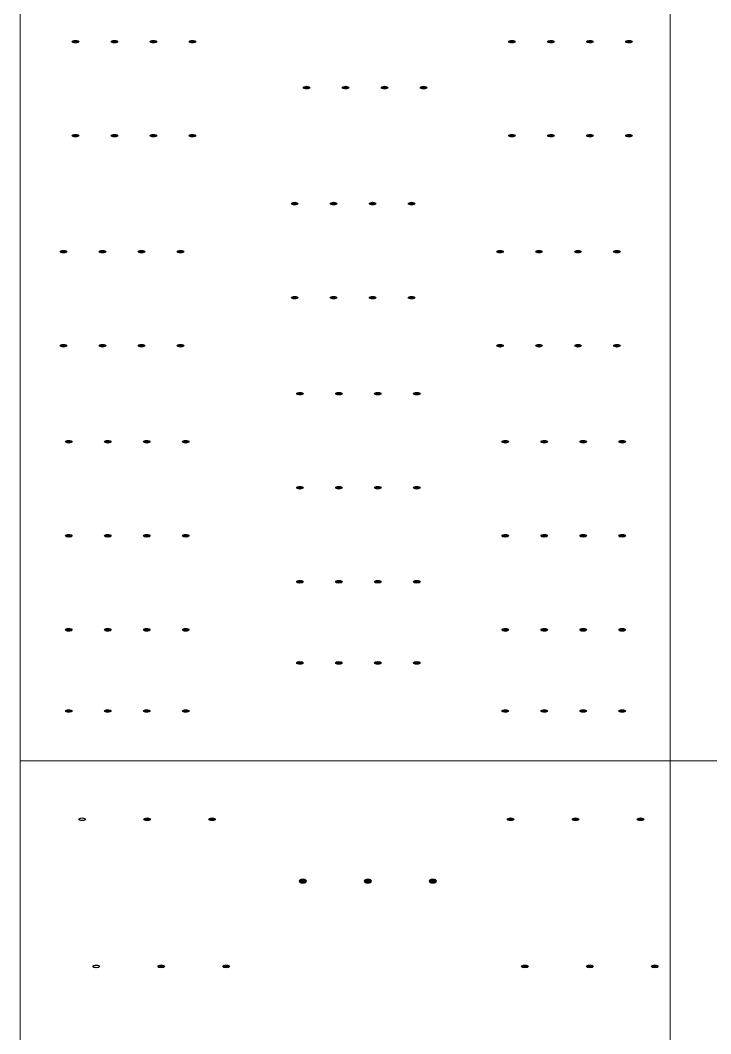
# Model space of a CAD drawing. Header units: millimetres. Extents: x -182 to 395, y -757 to 122.
# Drawn here: x -120.23 to -109.6, y -209.79 to -194.19 of the extents above; entities that cross this region are included whole.
import ezdxf

# ---------------------------------------------------------------- set-up
doc = ezdxf.new("R2010")
doc.units = ezdxf.units.MM
doc.layers.add('KY2WL', color=7, linetype='Continuous')
doc.layers.add('KY6WL', color=7, linetype='Continuous')

msp = doc.modelspace()

# ---------------------------------------------------------------- hatches: boundary and pattern name
at = {"layer": 'KY2WL'}
h = msp.add_hatch(color=256, dxfattribs=at)
edge = h.paths.add_edge_path()
edge.add_ellipse((-119.379, -194.517), major_axis=(0.05, 0), ratio=0.4, start_angle=0, end_angle=180)
edge.add_ellipse((-119.379, -194.517), major_axis=(0.05, 0), ratio=0.4, start_angle=180, end_angle=360)
h = msp.add_hatch(color=256, dxfattribs=at)
edge = h.paths.add_edge_path()
edge.add_ellipse((-118.779, -194.517), major_axis=(0.05, 0), ratio=0.4, start_angle=0, end_angle=180)
edge.add_ellipse((-118.779, -194.517), major_axis=(0.05, 0), ratio=0.4, start_angle=180, end_angle=360)
h = msp.add_hatch(color=256, dxfattribs=at)
edge = h.paths.add_edge_path()
edge.add_ellipse((-118.179, -194.517), major_axis=(0.05, 0), ratio=0.4, start_angle=0, end_angle=180)
edge.add_ellipse((-118.179, -194.517), major_axis=(0.05, 0), ratio=0.4, start_angle=180, end_angle=360)
h = msp.add_hatch(color=256, dxfattribs=at)
edge = h.paths.add_edge_path()
edge.add_ellipse((-117.579, -194.517), major_axis=(0.05, 0), ratio=0.4, start_angle=0, end_angle=180)
edge.add_ellipse((-117.579, -194.517), major_axis=(0.05, 0), ratio=0.4, start_angle=180, end_angle=360)
h = msp.add_hatch(color=256, dxfattribs=at)
edge = h.paths.add_edge_path()
edge.add_ellipse((-112.661, -194.517), major_axis=(0.05, 0), ratio=0.4, start_angle=0, end_angle=180)
edge.add_ellipse((-112.661, -194.517), major_axis=(0.05, 0), ratio=0.4, start_angle=180, end_angle=360)
h = msp.add_hatch(color=256, dxfattribs=at)
edge = h.paths.add_edge_path()
edge.add_ellipse((-112.061, -194.517), major_axis=(0.05, 0), ratio=0.4, start_angle=0, end_angle=180)
edge.add_ellipse((-112.061, -194.517), major_axis=(0.05, 0), ratio=0.4, start_angle=180, end_angle=360)
h = msp.add_hatch(color=256, dxfattribs=at)
edge = h.paths.add_edge_path()
edge.add_ellipse((-111.461, -194.517), major_axis=(0.05, 0), ratio=0.4, start_angle=0, end_angle=180)
edge.add_ellipse((-111.461, -194.517), major_axis=(0.05, 0), ratio=0.4, start_angle=180, end_angle=360)
h = msp.add_hatch(color=256, dxfattribs=at)
edge = h.paths.add_edge_path()
edge.add_ellipse((-110.861, -194.517), major_axis=(0.05, 0), ratio=0.4, start_angle=0, end_angle=180)
edge.add_ellipse((-110.861, -194.517), major_axis=(0.05, 0), ratio=0.4, start_angle=180, end_angle=360)
h = msp.add_hatch(color=256, dxfattribs=at)
edge = h.paths.add_edge_path()
edge.add_ellipse((-115.821, -195.225), major_axis=(0.05, 0), ratio=0.4, start_angle=0, end_angle=180)
edge.add_ellipse((-115.821, -195.225), major_axis=(0.05, 0), ratio=0.4, start_angle=180, end_angle=360)
h = msp.add_hatch(color=256, dxfattribs=at)
edge = h.paths.add_edge_path()
edge.add_ellipse((-115.821, -195.225), major_axis=(0.05, 0), ratio=0.4, start_angle=0, end_angle=180)
edge.add_ellipse((-115.821, -195.225), major_axis=(0.05, 0), ratio=0.4, start_angle=180, end_angle=360)
h = msp.add_hatch(color=256, dxfattribs=at)
edge = h.paths.add_edge_path()
edge.add_ellipse((-115.221, -195.225), major_axis=(0.05, 0), ratio=0.4, start_angle=0, end_angle=180)
edge.add_ellipse((-115.221, -195.225), major_axis=(0.05, 0), ratio=0.4, start_angle=180, end_angle=360)
h = msp.add_hatch(color=256, dxfattribs=at)
edge = h.paths.add_edge_path()
edge.add_ellipse((-115.221, -195.225), major_axis=(0.05, 0), ratio=0.4, start_angle=0, end_angle=180)
edge.add_ellipse((-115.221, -195.225), major_axis=(0.05, 0), ratio=0.4, start_angle=180, end_angle=360)
h = msp.add_hatch(color=256, dxfattribs=at)
edge = h.paths.add_edge_path()
edge.add_ellipse((-114.621, -195.225), major_axis=(0.05, 0), ratio=0.4, start_angle=0, end_angle=180)
edge.add_ellipse((-114.621, -195.225), major_axis=(0.05, 0), ratio=0.4, start_angle=180, end_angle=360)
h = msp.add_hatch(color=256, dxfattribs=at)
edge = h.paths.add_edge_path()
edge.add_ellipse((-114.621, -195.225), major_axis=(0.05, 0), ratio=0.4, start_angle=0, end_angle=180)
edge.add_ellipse((-114.621, -195.225), major_axis=(0.05, 0), ratio=0.4, start_angle=180, end_angle=360)
h = msp.add_hatch(color=256, dxfattribs=at)
edge = h.paths.add_edge_path()
edge.add_ellipse((-114.021, -195.225), major_axis=(0.05, 0), ratio=0.4, start_angle=0, end_angle=180)
edge.add_ellipse((-114.021, -195.225), major_axis=(0.05, 0), ratio=0.4, start_angle=180, end_angle=360)
h = msp.add_hatch(color=256, dxfattribs=at)
edge = h.paths.add_edge_path()
edge.add_ellipse((-114.021, -195.225), major_axis=(0.05, 0), ratio=0.4, start_angle=0, end_angle=180)
edge.add_ellipse((-114.021, -195.225), major_axis=(0.05, 0), ratio=0.4, start_angle=180, end_angle=360)
h = msp.add_hatch(color=256, dxfattribs=at)
edge = h.paths.add_edge_path()
edge.add_ellipse((-119.379, -195.965), major_axis=(0.05, 0), ratio=0.4, start_angle=0, end_angle=180)
edge.add_ellipse((-119.379, -195.965), major_axis=(0.05, 0), ratio=0.4, start_angle=180, end_angle=360)
h = msp.add_hatch(color=256, dxfattribs=at)
edge = h.paths.add_edge_path()
edge.add_ellipse((-118.779, -195.965), major_axis=(0.05, 0), ratio=0.4, start_angle=0, end_angle=180)
edge.add_ellipse((-118.779, -195.965), major_axis=(0.05, 0), ratio=0.4, start_angle=180, end_angle=360)
h = msp.add_hatch(color=256, dxfattribs=at)
edge = h.paths.add_edge_path()
edge.add_ellipse((-118.179, -195.965), major_axis=(0.05, 0), ratio=0.4, start_angle=0, end_angle=180)
edge.add_ellipse((-118.179, -195.965), major_axis=(0.05, 0), ratio=0.4, start_angle=180, end_angle=360)
h = msp.add_hatch(color=256, dxfattribs=at)
edge = h.paths.add_edge_path()
edge.add_ellipse((-117.579, -195.965), major_axis=(0.05, 0), ratio=0.4, start_angle=0, end_angle=180)
edge.add_ellipse((-117.579, -195.965), major_axis=(0.05, 0), ratio=0.4, start_angle=180, end_angle=360)
h = msp.add_hatch(color=256, dxfattribs=at)
edge = h.paths.add_edge_path()
edge.add_ellipse((-112.661, -195.965), major_axis=(0.05, 0), ratio=0.4, start_angle=0, end_angle=180)
edge.add_ellipse((-112.661, -195.965), major_axis=(0.05, 0), ratio=0.4, start_angle=180, end_angle=360)
h = msp.add_hatch(color=256, dxfattribs=at)
edge = h.paths.add_edge_path()
edge.add_ellipse((-112.061, -195.965), major_axis=(0.05, 0), ratio=0.4, start_angle=0, end_angle=180)
edge.add_ellipse((-112.061, -195.965), major_axis=(0.05, 0), ratio=0.4, start_angle=180, end_angle=360)
h = msp.add_hatch(color=256, dxfattribs=at)
edge = h.paths.add_edge_path()
edge.add_ellipse((-111.461, -195.965), major_axis=(0.05, 0), ratio=0.4, start_angle=0, end_angle=180)
edge.add_ellipse((-111.461, -195.965), major_axis=(0.05, 0), ratio=0.4, start_angle=180, end_angle=360)
h = msp.add_hatch(color=256, dxfattribs=at)
edge = h.paths.add_edge_path()
edge.add_ellipse((-110.861, -195.965), major_axis=(0.05, 0), ratio=0.4, start_angle=0, end_angle=180)
edge.add_ellipse((-110.861, -195.965), major_axis=(0.05, 0), ratio=0.4, start_angle=180, end_angle=360)
h = msp.add_hatch(color=256, dxfattribs=at)
edge = h.paths.add_edge_path()
edge.add_ellipse((-116.005, -197.011), major_axis=(0.05, 0), ratio=0.4, start_angle=0, end_angle=180)
edge.add_ellipse((-116.005, -197.011), major_axis=(-0.05, 0), ratio=0.4, start_angle=0, end_angle=180)
h = msp.add_hatch(color=256, dxfattribs=at)
edge = h.paths.add_edge_path()
edge.add_ellipse((-115.405, -197.011), major_axis=(0.05, 0), ratio=0.4, start_angle=0, end_angle=180)
edge.add_ellipse((-115.405, -197.011), major_axis=(-0.05, 0), ratio=0.4, start_angle=0, end_angle=180)
h = msp.add_hatch(color=256, dxfattribs=at)
edge = h.paths.add_edge_path()
edge.add_ellipse((-114.805, -197.011), major_axis=(0.05, 0), ratio=0.4, start_angle=0, end_angle=180)
edge.add_ellipse((-114.805, -197.011), major_axis=(-0.05, 0), ratio=0.4, start_angle=0, end_angle=180)
h = msp.add_hatch(color=256, dxfattribs=at)
edge = h.paths.add_edge_path()
edge.add_ellipse((-114.205, -197.011), major_axis=(0.05, 0), ratio=0.4, start_angle=0, end_angle=180)
edge.add_ellipse((-114.205, -197.011), major_axis=(-0.05, 0), ratio=0.4, start_angle=0, end_angle=180)
h = msp.add_hatch(color=256, dxfattribs=at)
edge = h.paths.add_edge_path()
edge.add_ellipse((-119.563, -197.751), major_axis=(0.05, 0), ratio=0.4, start_angle=0, end_angle=180)
edge.add_ellipse((-119.563, -197.751), major_axis=(0.05, 0), ratio=0.4, start_angle=180, end_angle=360)
h = msp.add_hatch(color=256, dxfattribs=at)
edge = h.paths.add_edge_path()
edge.add_ellipse((-118.963, -197.751), major_axis=(0.05, 0), ratio=0.4, start_angle=0, end_angle=180)
edge.add_ellipse((-118.963, -197.751), major_axis=(0.05, 0), ratio=0.4, start_angle=180, end_angle=360)
h = msp.add_hatch(color=256, dxfattribs=at)
edge = h.paths.add_edge_path()
edge.add_ellipse((-118.363, -197.751), major_axis=(0.05, 0), ratio=0.4, start_angle=0, end_angle=180)
edge.add_ellipse((-118.363, -197.751), major_axis=(0.05, 0), ratio=0.4, start_angle=180, end_angle=360)
h = msp.add_hatch(color=256, dxfattribs=at)
edge = h.paths.add_edge_path()
edge.add_ellipse((-117.763, -197.751), major_axis=(0.05, 0), ratio=0.4, start_angle=0, end_angle=180)
edge.add_ellipse((-117.763, -197.751), major_axis=(0.05, 0), ratio=0.4, start_angle=180, end_angle=360)
h = msp.add_hatch(color=256, dxfattribs=at)
edge = h.paths.add_edge_path()
edge.add_ellipse((-112.845, -197.751), major_axis=(0.05, 0), ratio=0.4, start_angle=0, end_angle=180)
edge.add_ellipse((-112.845, -197.751), major_axis=(0.05, 0), ratio=0.4, start_angle=180, end_angle=360)
h = msp.add_hatch(color=256, dxfattribs=at)
edge = h.paths.add_edge_path()
edge.add_ellipse((-112.245, -197.751), major_axis=(0.05, 0), ratio=0.4, start_angle=0, end_angle=180)
edge.add_ellipse((-112.245, -197.751), major_axis=(0.05, 0), ratio=0.4, start_angle=180, end_angle=360)
h = msp.add_hatch(color=256, dxfattribs=at)
edge = h.paths.add_edge_path()
edge.add_ellipse((-111.645, -197.751), major_axis=(0.05, 0), ratio=0.4, start_angle=0, end_angle=180)
edge.add_ellipse((-111.645, -197.751), major_axis=(0.05, 0), ratio=0.4, start_angle=180, end_angle=360)
h = msp.add_hatch(color=256, dxfattribs=at)
edge = h.paths.add_edge_path()
edge.add_ellipse((-111.045, -197.751), major_axis=(0.05, 0), ratio=0.4, start_angle=0, end_angle=180)
edge.add_ellipse((-111.045, -197.751), major_axis=(0.05, 0), ratio=0.4, start_angle=180, end_angle=360)
h = msp.add_hatch(color=256, dxfattribs=at)
edge = h.paths.add_edge_path()
edge.add_ellipse((-116.005, -198.459), major_axis=(0.05, 0), ratio=0.4, start_angle=0, end_angle=180)
edge.add_ellipse((-116.005, -198.459), major_axis=(0.05, 0), ratio=0.4, start_angle=180, end_angle=360)
h = msp.add_hatch(color=256, dxfattribs=at)
edge = h.paths.add_edge_path()
edge.add_ellipse((-116.005, -198.459), major_axis=(0.05, 0), ratio=0.4, start_angle=0, end_angle=180)
edge.add_ellipse((-116.005, -198.459), major_axis=(0.05, 0), ratio=0.4, start_angle=180, end_angle=360)
h = msp.add_hatch(color=256, dxfattribs=at)
edge = h.paths.add_edge_path()
edge.add_ellipse((-115.405, -198.459), major_axis=(0.05, 0), ratio=0.4, start_angle=0, end_angle=180)
edge.add_ellipse((-115.405, -198.459), major_axis=(0.05, 0), ratio=0.4, start_angle=180, end_angle=360)
h = msp.add_hatch(color=256, dxfattribs=at)
edge = h.paths.add_edge_path()
edge.add_ellipse((-115.405, -198.459), major_axis=(0.05, 0), ratio=0.4, start_angle=0, end_angle=180)
edge.add_ellipse((-115.405, -198.459), major_axis=(0.05, 0), ratio=0.4, start_angle=180, end_angle=360)
h = msp.add_hatch(color=256, dxfattribs=at)
edge = h.paths.add_edge_path()
edge.add_ellipse((-114.805, -198.459), major_axis=(0.05, 0), ratio=0.4, start_angle=0, end_angle=180)
edge.add_ellipse((-114.805, -198.459), major_axis=(0.05, 0), ratio=0.4, start_angle=180, end_angle=360)
h = msp.add_hatch(color=256, dxfattribs=at)
edge = h.paths.add_edge_path()
edge.add_ellipse((-114.805, -198.459), major_axis=(0.05, 0), ratio=0.4, start_angle=0, end_angle=180)
edge.add_ellipse((-114.805, -198.459), major_axis=(0.05, 0), ratio=0.4, start_angle=180, end_angle=360)
h = msp.add_hatch(color=256, dxfattribs=at)
edge = h.paths.add_edge_path()
edge.add_ellipse((-114.205, -198.459), major_axis=(0.05, 0), ratio=0.4, start_angle=0, end_angle=180)
edge.add_ellipse((-114.205, -198.459), major_axis=(0.05, 0), ratio=0.4, start_angle=180, end_angle=360)
h = msp.add_hatch(color=256, dxfattribs=at)
edge = h.paths.add_edge_path()
edge.add_ellipse((-114.205, -198.459), major_axis=(0.05, 0), ratio=0.4, start_angle=0, end_angle=180)
edge.add_ellipse((-114.205, -198.459), major_axis=(0.05, 0), ratio=0.4, start_angle=180, end_angle=360)
h = msp.add_hatch(color=256, dxfattribs=at)
edge = h.paths.add_edge_path()
edge.add_ellipse((-119.563, -199.199), major_axis=(0.05, 0), ratio=0.4, start_angle=0, end_angle=180)
edge.add_ellipse((-119.563, -199.199), major_axis=(0.05, 0), ratio=0.4, start_angle=180, end_angle=360)
h = msp.add_hatch(color=256, dxfattribs=at)
edge = h.paths.add_edge_path()
edge.add_ellipse((-118.963, -199.199), major_axis=(0.05, 0), ratio=0.4, start_angle=0, end_angle=180)
edge.add_ellipse((-118.963, -199.199), major_axis=(0.05, 0), ratio=0.4, start_angle=180, end_angle=360)
h = msp.add_hatch(color=256, dxfattribs=at)
edge = h.paths.add_edge_path()
edge.add_ellipse((-118.363, -199.199), major_axis=(0.05, 0), ratio=0.4, start_angle=0, end_angle=180)
edge.add_ellipse((-118.363, -199.199), major_axis=(0.05, 0), ratio=0.4, start_angle=180, end_angle=360)
h = msp.add_hatch(color=256, dxfattribs=at)
edge = h.paths.add_edge_path()
edge.add_ellipse((-117.763, -199.199), major_axis=(0.05, 0), ratio=0.4, start_angle=0, end_angle=180)
edge.add_ellipse((-117.763, -199.199), major_axis=(0.05, 0), ratio=0.4, start_angle=180, end_angle=360)
h = msp.add_hatch(color=256, dxfattribs=at)
edge = h.paths.add_edge_path()
edge.add_ellipse((-112.845, -199.199), major_axis=(0.05, 0), ratio=0.4, start_angle=0, end_angle=180)
edge.add_ellipse((-112.845, -199.199), major_axis=(0.05, 0), ratio=0.4, start_angle=180, end_angle=360)
h = msp.add_hatch(color=256, dxfattribs=at)
edge = h.paths.add_edge_path()
edge.add_ellipse((-112.245, -199.199), major_axis=(0.05, 0), ratio=0.4, start_angle=0, end_angle=180)
edge.add_ellipse((-112.245, -199.199), major_axis=(0.05, 0), ratio=0.4, start_angle=180, end_angle=360)
h = msp.add_hatch(color=256, dxfattribs=at)
edge = h.paths.add_edge_path()
edge.add_ellipse((-111.645, -199.199), major_axis=(0.05, 0), ratio=0.4, start_angle=0, end_angle=180)
edge.add_ellipse((-111.645, -199.199), major_axis=(0.05, 0), ratio=0.4, start_angle=180, end_angle=360)
h = msp.add_hatch(color=256, dxfattribs=at)
edge = h.paths.add_edge_path()
edge.add_ellipse((-111.045, -199.199), major_axis=(0.05, 0), ratio=0.4, start_angle=0, end_angle=180)
edge.add_ellipse((-111.045, -199.199), major_axis=(0.05, 0), ratio=0.4, start_angle=180, end_angle=360)
h = msp.add_hatch(color=256, dxfattribs=at)
edge = h.paths.add_edge_path()
edge.add_ellipse((-115.924, -199.937), major_axis=(0.05, 0), ratio=0.4, start_angle=0, end_angle=180)
edge.add_ellipse((-115.924, -199.937), major_axis=(0.05, 0), ratio=0.4, start_angle=180, end_angle=360)
h = msp.add_hatch(color=256, dxfattribs=at)
edge = h.paths.add_edge_path()
edge.add_ellipse((-115.324, -199.937), major_axis=(0.05, 0), ratio=0.4, start_angle=0, end_angle=180)
edge.add_ellipse((-115.324, -199.937), major_axis=(0.05, 0), ratio=0.4, start_angle=180, end_angle=360)
h = msp.add_hatch(color=256, dxfattribs=at)
edge = h.paths.add_edge_path()
edge.add_ellipse((-114.724, -199.937), major_axis=(0.05, 0), ratio=0.4, start_angle=0, end_angle=180)
edge.add_ellipse((-114.724, -199.937), major_axis=(0.05, 0), ratio=0.4, start_angle=180, end_angle=360)
h = msp.add_hatch(color=256, dxfattribs=at)
edge = h.paths.add_edge_path()
edge.add_ellipse((-114.124, -199.937), major_axis=(0.05, 0), ratio=0.4, start_angle=0, end_angle=180)
edge.add_ellipse((-114.124, -199.937), major_axis=(0.05, 0), ratio=0.4, start_angle=180, end_angle=360)
h = msp.add_hatch(color=256, dxfattribs=at)
edge = h.paths.add_edge_path()
edge.add_ellipse((-119.482, -200.677), major_axis=(0.05, 0), ratio=0.4, start_angle=0, end_angle=180)
edge.add_ellipse((-119.482, -200.677), major_axis=(-0.05, 0), ratio=0.4, start_angle=0, end_angle=180)
h = msp.add_hatch(color=256, dxfattribs=at)
edge = h.paths.add_edge_path()
edge.add_ellipse((-118.882, -200.677), major_axis=(0.05, 0), ratio=0.4, start_angle=0, end_angle=180)
edge.add_ellipse((-118.882, -200.677), major_axis=(-0.05, 0), ratio=0.4, start_angle=0, end_angle=180)
h = msp.add_hatch(color=256, dxfattribs=at)
edge = h.paths.add_edge_path()
edge.add_ellipse((-118.282, -200.677), major_axis=(0.05, 0), ratio=0.4, start_angle=0, end_angle=180)
edge.add_ellipse((-118.282, -200.677), major_axis=(-0.05, 0), ratio=0.4, start_angle=0, end_angle=180)
h = msp.add_hatch(color=256, dxfattribs=at)
edge = h.paths.add_edge_path()
edge.add_ellipse((-117.682, -200.677), major_axis=(0.05, 0), ratio=0.4, start_angle=0, end_angle=180)
edge.add_ellipse((-117.682, -200.677), major_axis=(-0.05, 0), ratio=0.4, start_angle=0, end_angle=180)
h = msp.add_hatch(color=256, dxfattribs=at)
edge = h.paths.add_edge_path()
edge.add_ellipse((-112.764, -200.677), major_axis=(0.05, 0), ratio=0.4, start_angle=0, end_angle=180)
edge.add_ellipse((-112.764, -200.677), major_axis=(-0.05, 0), ratio=0.4, start_angle=0, end_angle=180)
h = msp.add_hatch(color=256, dxfattribs=at)
edge = h.paths.add_edge_path()
edge.add_ellipse((-112.164, -200.677), major_axis=(0.05, 0), ratio=0.4, start_angle=0, end_angle=180)
edge.add_ellipse((-112.164, -200.677), major_axis=(-0.05, 0), ratio=0.4, start_angle=0, end_angle=180)
h = msp.add_hatch(color=256, dxfattribs=at)
edge = h.paths.add_edge_path()
edge.add_ellipse((-111.564, -200.677), major_axis=(0.05, 0), ratio=0.4, start_angle=0, end_angle=180)
edge.add_ellipse((-111.564, -200.677), major_axis=(-0.05, 0), ratio=0.4, start_angle=0, end_angle=180)
h = msp.add_hatch(color=256, dxfattribs=at)
edge = h.paths.add_edge_path()
edge.add_ellipse((-110.964, -200.677), major_axis=(0.05, 0), ratio=0.4, start_angle=0, end_angle=180)
edge.add_ellipse((-110.964, -200.677), major_axis=(-0.05, 0), ratio=0.4, start_angle=0, end_angle=180)
h = msp.add_hatch(color=256, dxfattribs=at)
edge = h.paths.add_edge_path()
edge.add_ellipse((-115.924, -201.385), major_axis=(0.05, 0), ratio=0.4, start_angle=0, end_angle=180)
edge.add_ellipse((-115.924, -201.385), major_axis=(-0.05, 0), ratio=0.4, start_angle=0, end_angle=180)
h = msp.add_hatch(color=256, dxfattribs=at)
edge = h.paths.add_edge_path()
edge.add_ellipse((-115.924, -201.385), major_axis=(0.05, 0), ratio=0.4, start_angle=0, end_angle=180)
edge.add_ellipse((-115.924, -201.385), major_axis=(-0.05, 0), ratio=0.4, start_angle=0, end_angle=180)
h = msp.add_hatch(color=256, dxfattribs=at)
edge = h.paths.add_edge_path()
edge.add_ellipse((-115.324, -201.385), major_axis=(0.05, 0), ratio=0.4, start_angle=0, end_angle=180)
edge.add_ellipse((-115.324, -201.385), major_axis=(-0.05, 0), ratio=0.4, start_angle=0, end_angle=180)
h = msp.add_hatch(color=256, dxfattribs=at)
edge = h.paths.add_edge_path()
edge.add_ellipse((-115.324, -201.385), major_axis=(0.05, 0), ratio=0.4, start_angle=0, end_angle=180)
edge.add_ellipse((-115.324, -201.385), major_axis=(-0.05, 0), ratio=0.4, start_angle=0, end_angle=180)
h = msp.add_hatch(color=256, dxfattribs=at)
edge = h.paths.add_edge_path()
edge.add_ellipse((-114.724, -201.385), major_axis=(0.05, 0), ratio=0.4, start_angle=0, end_angle=180)
edge.add_ellipse((-114.724, -201.385), major_axis=(-0.05, 0), ratio=0.4, start_angle=0, end_angle=180)
h = msp.add_hatch(color=256, dxfattribs=at)
edge = h.paths.add_edge_path()
edge.add_ellipse((-114.724, -201.385), major_axis=(0.05, 0), ratio=0.4, start_angle=0, end_angle=180)
edge.add_ellipse((-114.724, -201.385), major_axis=(-0.05, 0), ratio=0.4, start_angle=0, end_angle=180)
h = msp.add_hatch(color=256, dxfattribs=at)
edge = h.paths.add_edge_path()
edge.add_ellipse((-114.124, -201.385), major_axis=(0.05, 0), ratio=0.4, start_angle=0, end_angle=180)
edge.add_ellipse((-114.124, -201.385), major_axis=(-0.05, 0), ratio=0.4, start_angle=0, end_angle=180)
h = msp.add_hatch(color=256, dxfattribs=at)
edge = h.paths.add_edge_path()
edge.add_ellipse((-114.124, -201.385), major_axis=(0.05, 0), ratio=0.4, start_angle=0, end_angle=180)
edge.add_ellipse((-114.124, -201.385), major_axis=(-0.05, 0), ratio=0.4, start_angle=0, end_angle=180)
h = msp.add_hatch(color=256, dxfattribs=at)
edge = h.paths.add_edge_path()
edge.add_ellipse((-119.482, -202.125), major_axis=(0.05, 0), ratio=0.4, start_angle=0, end_angle=180)
edge.add_ellipse((-119.482, -202.125), major_axis=(-0.05, 0), ratio=0.4, start_angle=0, end_angle=180)
h = msp.add_hatch(color=256, dxfattribs=at)
edge = h.paths.add_edge_path()
edge.add_ellipse((-119.482, -202.125), major_axis=(0.05, 0), ratio=0.4, start_angle=0, end_angle=180)
edge.add_ellipse((-119.482, -202.125), major_axis=(-0.05, 0), ratio=0.4, start_angle=0, end_angle=180)
h = msp.add_hatch(color=256, dxfattribs=at)
edge = h.paths.add_edge_path()
edge.add_ellipse((-118.882, -202.125), major_axis=(0.05, 0), ratio=0.4, start_angle=0, end_angle=180)
edge.add_ellipse((-118.882, -202.125), major_axis=(-0.05, 0), ratio=0.4, start_angle=0, end_angle=180)
h = msp.add_hatch(color=256, dxfattribs=at)
edge = h.paths.add_edge_path()
edge.add_ellipse((-118.882, -202.125), major_axis=(0.05, 0), ratio=0.4, start_angle=0, end_angle=180)
edge.add_ellipse((-118.882, -202.125), major_axis=(-0.05, 0), ratio=0.4, start_angle=0, end_angle=180)
h = msp.add_hatch(color=256, dxfattribs=at)
edge = h.paths.add_edge_path()
edge.add_ellipse((-118.282, -202.125), major_axis=(0.05, 0), ratio=0.4, start_angle=0, end_angle=180)
edge.add_ellipse((-118.282, -202.125), major_axis=(-0.05, 0), ratio=0.4, start_angle=0, end_angle=180)
h = msp.add_hatch(color=256, dxfattribs=at)
edge = h.paths.add_edge_path()
edge.add_ellipse((-118.282, -202.125), major_axis=(0.05, 0), ratio=0.4, start_angle=0, end_angle=180)
edge.add_ellipse((-118.282, -202.125), major_axis=(-0.05, 0), ratio=0.4, start_angle=0, end_angle=180)
h = msp.add_hatch(color=256, dxfattribs=at)
edge = h.paths.add_edge_path()
edge.add_ellipse((-117.682, -202.125), major_axis=(0.05, 0), ratio=0.4, start_angle=0, end_angle=180)
edge.add_ellipse((-117.682, -202.125), major_axis=(-0.05, 0), ratio=0.4, start_angle=0, end_angle=180)
h = msp.add_hatch(color=256, dxfattribs=at)
edge = h.paths.add_edge_path()
edge.add_ellipse((-117.682, -202.125), major_axis=(0.05, 0), ratio=0.4, start_angle=0, end_angle=180)
edge.add_ellipse((-117.682, -202.125), major_axis=(-0.05, 0), ratio=0.4, start_angle=0, end_angle=180)
h = msp.add_hatch(color=256, dxfattribs=at)
edge = h.paths.add_edge_path()
edge.add_ellipse((-112.764, -202.125), major_axis=(0.05, 0), ratio=0.4, start_angle=0, end_angle=180)
edge.add_ellipse((-112.764, -202.125), major_axis=(-0.05, 0), ratio=0.4, start_angle=0, end_angle=180)
h = msp.add_hatch(color=256, dxfattribs=at)
edge = h.paths.add_edge_path()
edge.add_ellipse((-112.764, -202.125), major_axis=(0.05, 0), ratio=0.4, start_angle=0, end_angle=180)
edge.add_ellipse((-112.764, -202.125), major_axis=(-0.05, 0), ratio=0.4, start_angle=0, end_angle=180)
h = msp.add_hatch(color=256, dxfattribs=at)
edge = h.paths.add_edge_path()
edge.add_ellipse((-112.164, -202.125), major_axis=(0.05, 0), ratio=0.4, start_angle=0, end_angle=180)
edge.add_ellipse((-112.164, -202.125), major_axis=(-0.05, 0), ratio=0.4, start_angle=0, end_angle=180)
h = msp.add_hatch(color=256, dxfattribs=at)
edge = h.paths.add_edge_path()
edge.add_ellipse((-112.164, -202.125), major_axis=(0.05, 0), ratio=0.4, start_angle=0, end_angle=180)
edge.add_ellipse((-112.164, -202.125), major_axis=(-0.05, 0), ratio=0.4, start_angle=0, end_angle=180)
h = msp.add_hatch(color=256, dxfattribs=at)
edge = h.paths.add_edge_path()
edge.add_ellipse((-111.564, -202.125), major_axis=(0.05, 0), ratio=0.4, start_angle=0, end_angle=180)
edge.add_ellipse((-111.564, -202.125), major_axis=(-0.05, 0), ratio=0.4, start_angle=0, end_angle=180)
h = msp.add_hatch(color=256, dxfattribs=at)
edge = h.paths.add_edge_path()
edge.add_ellipse((-111.564, -202.125), major_axis=(0.05, 0), ratio=0.4, start_angle=0, end_angle=180)
edge.add_ellipse((-111.564, -202.125), major_axis=(-0.05, 0), ratio=0.4, start_angle=0, end_angle=180)
h = msp.add_hatch(color=256, dxfattribs=at)
edge = h.paths.add_edge_path()
edge.add_ellipse((-110.964, -202.125), major_axis=(0.05, 0), ratio=0.4, start_angle=0, end_angle=180)
edge.add_ellipse((-110.964, -202.125), major_axis=(-0.05, 0), ratio=0.4, start_angle=0, end_angle=180)
h = msp.add_hatch(color=256, dxfattribs=at)
edge = h.paths.add_edge_path()
edge.add_ellipse((-110.964, -202.125), major_axis=(0.05, 0), ratio=0.4, start_angle=0, end_angle=180)
edge.add_ellipse((-110.964, -202.125), major_axis=(-0.05, 0), ratio=0.4, start_angle=0, end_angle=180)
h = msp.add_hatch(color=256, dxfattribs=at)
edge = h.paths.add_edge_path()
edge.add_ellipse((-115.924, -202.833), major_axis=(0.05, 0), ratio=0.4, start_angle=0, end_angle=180)
edge.add_ellipse((-115.924, -202.833), major_axis=(-0.05, 0), ratio=0.4, start_angle=0, end_angle=180)
h = msp.add_hatch(color=256, dxfattribs=at)
edge = h.paths.add_edge_path()
edge.add_ellipse((-115.924, -202.833), major_axis=(0.05, 0), ratio=0.4, start_angle=0, end_angle=180)
edge.add_ellipse((-115.924, -202.833), major_axis=(-0.05, 0), ratio=0.4, start_angle=0, end_angle=180)
h = msp.add_hatch(color=256, dxfattribs=at)
edge = h.paths.add_edge_path()
edge.add_ellipse((-115.924, -202.833), major_axis=(0.05, 0), ratio=0.4, start_angle=0, end_angle=180)
edge.add_ellipse((-115.924, -202.833), major_axis=(-0.05, 0), ratio=0.4, start_angle=0, end_angle=180)
h = msp.add_hatch(color=256, dxfattribs=at)
edge = h.paths.add_edge_path()
edge.add_ellipse((-115.924, -202.833), major_axis=(0.05, 0), ratio=0.4, start_angle=0, end_angle=180)
edge.add_ellipse((-115.924, -202.833), major_axis=(-0.05, 0), ratio=0.4, start_angle=0, end_angle=180)
h = msp.add_hatch(color=256, dxfattribs=at)
edge = h.paths.add_edge_path()
edge.add_ellipse((-115.324, -202.833), major_axis=(0.05, 0), ratio=0.4, start_angle=0, end_angle=180)
edge.add_ellipse((-115.324, -202.833), major_axis=(-0.05, 0), ratio=0.4, start_angle=0, end_angle=180)
h = msp.add_hatch(color=256, dxfattribs=at)
edge = h.paths.add_edge_path()
edge.add_ellipse((-115.324, -202.833), major_axis=(0.05, 0), ratio=0.4, start_angle=0, end_angle=180)
edge.add_ellipse((-115.324, -202.833), major_axis=(-0.05, 0), ratio=0.4, start_angle=0, end_angle=180)
h = msp.add_hatch(color=256, dxfattribs=at)
edge = h.paths.add_edge_path()
edge.add_ellipse((-115.324, -202.833), major_axis=(0.05, 0), ratio=0.4, start_angle=0, end_angle=180)
edge.add_ellipse((-115.324, -202.833), major_axis=(-0.05, 0), ratio=0.4, start_angle=0, end_angle=180)
h = msp.add_hatch(color=256, dxfattribs=at)
edge = h.paths.add_edge_path()
edge.add_ellipse((-115.324, -202.833), major_axis=(0.05, 0), ratio=0.4, start_angle=0, end_angle=180)
edge.add_ellipse((-115.324, -202.833), major_axis=(-0.05, 0), ratio=0.4, start_angle=0, end_angle=180)
h = msp.add_hatch(color=256, dxfattribs=at)
edge = h.paths.add_edge_path()
edge.add_ellipse((-114.724, -202.833), major_axis=(0.05, 0), ratio=0.4, start_angle=0, end_angle=180)
edge.add_ellipse((-114.724, -202.833), major_axis=(-0.05, 0), ratio=0.4, start_angle=0, end_angle=180)
h = msp.add_hatch(color=256, dxfattribs=at)
edge = h.paths.add_edge_path()
edge.add_ellipse((-114.724, -202.833), major_axis=(0.05, 0), ratio=0.4, start_angle=0, end_angle=180)
edge.add_ellipse((-114.724, -202.833), major_axis=(-0.05, 0), ratio=0.4, start_angle=0, end_angle=180)
h = msp.add_hatch(color=256, dxfattribs=at)
edge = h.paths.add_edge_path()
edge.add_ellipse((-114.724, -202.833), major_axis=(0.05, 0), ratio=0.4, start_angle=0, end_angle=180)
edge.add_ellipse((-114.724, -202.833), major_axis=(-0.05, 0), ratio=0.4, start_angle=0, end_angle=180)
h = msp.add_hatch(color=256, dxfattribs=at)
edge = h.paths.add_edge_path()
edge.add_ellipse((-114.724, -202.833), major_axis=(0.05, 0), ratio=0.4, start_angle=0, end_angle=180)
edge.add_ellipse((-114.724, -202.833), major_axis=(-0.05, 0), ratio=0.4, start_angle=0, end_angle=180)
h = msp.add_hatch(color=256, dxfattribs=at)
edge = h.paths.add_edge_path()
edge.add_ellipse((-114.124, -202.833), major_axis=(0.05, 0), ratio=0.4, start_angle=0, end_angle=180)
edge.add_ellipse((-114.124, -202.833), major_axis=(-0.05, 0), ratio=0.4, start_angle=0, end_angle=180)
h = msp.add_hatch(color=256, dxfattribs=at)
edge = h.paths.add_edge_path()
edge.add_ellipse((-114.124, -202.833), major_axis=(0.05, 0), ratio=0.4, start_angle=0, end_angle=180)
edge.add_ellipse((-114.124, -202.833), major_axis=(-0.05, 0), ratio=0.4, start_angle=0, end_angle=180)
h = msp.add_hatch(color=256, dxfattribs=at)
edge = h.paths.add_edge_path()
edge.add_ellipse((-114.124, -202.833), major_axis=(0.05, 0), ratio=0.4, start_angle=0, end_angle=180)
edge.add_ellipse((-114.124, -202.833), major_axis=(-0.05, 0), ratio=0.4, start_angle=0, end_angle=180)
h = msp.add_hatch(color=256, dxfattribs=at)
edge = h.paths.add_edge_path()
edge.add_ellipse((-114.124, -202.833), major_axis=(0.05, 0), ratio=0.4, start_angle=0, end_angle=180)
edge.add_ellipse((-114.124, -202.833), major_axis=(-0.05, 0), ratio=0.4, start_angle=0, end_angle=180)
h = msp.add_hatch(color=256, dxfattribs=at)
edge = h.paths.add_edge_path()
edge.add_ellipse((-119.482, -203.573), major_axis=(0.05, 0), ratio=0.4, start_angle=0, end_angle=180)
edge.add_ellipse((-119.482, -203.573), major_axis=(0.05, 0), ratio=0.4, start_angle=180, end_angle=360)
h = msp.add_hatch(color=256, dxfattribs=at)
edge = h.paths.add_edge_path()
edge.add_ellipse((-119.482, -203.573), major_axis=(0.05, 0), ratio=0.4, start_angle=0, end_angle=180)
edge.add_ellipse((-119.482, -203.573), major_axis=(0.05, 0), ratio=0.4, start_angle=180, end_angle=360)
h = msp.add_hatch(color=256, dxfattribs=at)
edge = h.paths.add_edge_path()
edge.add_ellipse((-118.882, -203.573), major_axis=(0.05, 0), ratio=0.4, start_angle=0, end_angle=180)
edge.add_ellipse((-118.882, -203.573), major_axis=(0.05, 0), ratio=0.4, start_angle=180, end_angle=360)
h = msp.add_hatch(color=256, dxfattribs=at)
edge = h.paths.add_edge_path()
edge.add_ellipse((-118.882, -203.573), major_axis=(0.05, 0), ratio=0.4, start_angle=0, end_angle=180)
edge.add_ellipse((-118.882, -203.573), major_axis=(0.05, 0), ratio=0.4, start_angle=180, end_angle=360)
h = msp.add_hatch(color=256, dxfattribs=at)
edge = h.paths.add_edge_path()
edge.add_ellipse((-118.282, -203.573), major_axis=(0.05, 0), ratio=0.4, start_angle=0, end_angle=180)
edge.add_ellipse((-118.282, -203.573), major_axis=(0.05, 0), ratio=0.4, start_angle=180, end_angle=360)
h = msp.add_hatch(color=256, dxfattribs=at)
edge = h.paths.add_edge_path()
edge.add_ellipse((-118.282, -203.573), major_axis=(0.05, 0), ratio=0.4, start_angle=0, end_angle=180)
edge.add_ellipse((-118.282, -203.573), major_axis=(0.05, 0), ratio=0.4, start_angle=180, end_angle=360)
h = msp.add_hatch(color=256, dxfattribs=at)
edge = h.paths.add_edge_path()
edge.add_ellipse((-117.682, -203.573), major_axis=(0.05, 0), ratio=0.4, start_angle=0, end_angle=180)
edge.add_ellipse((-117.682, -203.573), major_axis=(0.05, 0), ratio=0.4, start_angle=180, end_angle=360)
h = msp.add_hatch(color=256, dxfattribs=at)
edge = h.paths.add_edge_path()
edge.add_ellipse((-117.682, -203.573), major_axis=(0.05, 0), ratio=0.4, start_angle=0, end_angle=180)
edge.add_ellipse((-117.682, -203.573), major_axis=(0.05, 0), ratio=0.4, start_angle=180, end_angle=360)
h = msp.add_hatch(color=256, dxfattribs=at)
edge = h.paths.add_edge_path()
edge.add_ellipse((-112.764, -203.573), major_axis=(0.05, 0), ratio=0.4, start_angle=0, end_angle=180)
edge.add_ellipse((-112.764, -203.573), major_axis=(0.05, 0), ratio=0.4, start_angle=180, end_angle=360)
h = msp.add_hatch(color=256, dxfattribs=at)
edge = h.paths.add_edge_path()
edge.add_ellipse((-112.764, -203.573), major_axis=(0.05, 0), ratio=0.4, start_angle=0, end_angle=180)
edge.add_ellipse((-112.764, -203.573), major_axis=(0.05, 0), ratio=0.4, start_angle=180, end_angle=360)
h = msp.add_hatch(color=256, dxfattribs=at)
edge = h.paths.add_edge_path()
edge.add_ellipse((-112.164, -203.573), major_axis=(0.05, 0), ratio=0.4, start_angle=0, end_angle=180)
edge.add_ellipse((-112.164, -203.573), major_axis=(0.05, 0), ratio=0.4, start_angle=180, end_angle=360)
h = msp.add_hatch(color=256, dxfattribs=at)
edge = h.paths.add_edge_path()
edge.add_ellipse((-112.164, -203.573), major_axis=(0.05, 0), ratio=0.4, start_angle=0, end_angle=180)
edge.add_ellipse((-112.164, -203.573), major_axis=(0.05, 0), ratio=0.4, start_angle=180, end_angle=360)
h = msp.add_hatch(color=256, dxfattribs=at)
edge = h.paths.add_edge_path()
edge.add_ellipse((-111.564, -203.573), major_axis=(0.05, 0), ratio=0.4, start_angle=0, end_angle=180)
edge.add_ellipse((-111.564, -203.573), major_axis=(0.05, 0), ratio=0.4, start_angle=180, end_angle=360)
h = msp.add_hatch(color=256, dxfattribs=at)
edge = h.paths.add_edge_path()
edge.add_ellipse((-111.564, -203.573), major_axis=(0.05, 0), ratio=0.4, start_angle=0, end_angle=180)
edge.add_ellipse((-111.564, -203.573), major_axis=(0.05, 0), ratio=0.4, start_angle=180, end_angle=360)
h = msp.add_hatch(color=256, dxfattribs=at)
edge = h.paths.add_edge_path()
edge.add_ellipse((-110.964, -203.573), major_axis=(0.05, 0), ratio=0.4, start_angle=0, end_angle=180)
edge.add_ellipse((-110.964, -203.573), major_axis=(0.05, 0), ratio=0.4, start_angle=180, end_angle=360)
h = msp.add_hatch(color=256, dxfattribs=at)
edge = h.paths.add_edge_path()
edge.add_ellipse((-110.964, -203.573), major_axis=(0.05, 0), ratio=0.4, start_angle=0, end_angle=180)
edge.add_ellipse((-110.964, -203.573), major_axis=(0.05, 0), ratio=0.4, start_angle=180, end_angle=360)
h = msp.add_hatch(color=256, dxfattribs=at)
edge = h.paths.add_edge_path()
edge.add_ellipse((-115.924, -204.082), major_axis=(0.05, 0), ratio=0.4, start_angle=0, end_angle=180)
edge.add_ellipse((-115.924, -204.082), major_axis=(0.05, 0), ratio=0.4, start_angle=180, end_angle=360)
h = msp.add_hatch(color=256, dxfattribs=at)
edge = h.paths.add_edge_path()
edge.add_ellipse((-115.924, -204.082), major_axis=(0.05, 0), ratio=0.4, start_angle=0, end_angle=180)
edge.add_ellipse((-115.924, -204.082), major_axis=(0.05, 0), ratio=0.4, start_angle=180, end_angle=360)
h = msp.add_hatch(color=256, dxfattribs=at)
edge = h.paths.add_edge_path()
edge.add_ellipse((-115.924, -204.082), major_axis=(0.05, 0), ratio=0.4, start_angle=0, end_angle=180)
edge.add_ellipse((-115.924, -204.082), major_axis=(0.05, 0), ratio=0.4, start_angle=180, end_angle=360)
h = msp.add_hatch(color=256, dxfattribs=at)
edge = h.paths.add_edge_path()
edge.add_ellipse((-115.924, -204.082), major_axis=(0.05, 0), ratio=0.4, start_angle=0, end_angle=180)
edge.add_ellipse((-115.924, -204.082), major_axis=(0.05, 0), ratio=0.4, start_angle=180, end_angle=360)
h = msp.add_hatch(color=256, dxfattribs=at)
edge = h.paths.add_edge_path()
edge.add_ellipse((-115.324, -204.082), major_axis=(0.05, 0), ratio=0.4, start_angle=0, end_angle=180)
edge.add_ellipse((-115.324, -204.082), major_axis=(0.05, 0), ratio=0.4, start_angle=180, end_angle=360)
h = msp.add_hatch(color=256, dxfattribs=at)
edge = h.paths.add_edge_path()
edge.add_ellipse((-115.324, -204.082), major_axis=(0.05, 0), ratio=0.4, start_angle=0, end_angle=180)
edge.add_ellipse((-115.324, -204.082), major_axis=(0.05, 0), ratio=0.4, start_angle=180, end_angle=360)
h = msp.add_hatch(color=256, dxfattribs=at)
edge = h.paths.add_edge_path()
edge.add_ellipse((-115.324, -204.082), major_axis=(0.05, 0), ratio=0.4, start_angle=0, end_angle=180)
edge.add_ellipse((-115.324, -204.082), major_axis=(0.05, 0), ratio=0.4, start_angle=180, end_angle=360)
h = msp.add_hatch(color=256, dxfattribs=at)
edge = h.paths.add_edge_path()
edge.add_ellipse((-115.324, -204.082), major_axis=(0.05, 0), ratio=0.4, start_angle=0, end_angle=180)
edge.add_ellipse((-115.324, -204.082), major_axis=(0.05, 0), ratio=0.4, start_angle=180, end_angle=360)
h = msp.add_hatch(color=256, dxfattribs=at)
edge = h.paths.add_edge_path()
edge.add_ellipse((-114.724, -204.082), major_axis=(0.05, 0), ratio=0.4, start_angle=0, end_angle=180)
edge.add_ellipse((-114.724, -204.082), major_axis=(0.05, 0), ratio=0.4, start_angle=180, end_angle=360)
h = msp.add_hatch(color=256, dxfattribs=at)
edge = h.paths.add_edge_path()
edge.add_ellipse((-114.724, -204.082), major_axis=(0.05, 0), ratio=0.4, start_angle=0, end_angle=180)
edge.add_ellipse((-114.724, -204.082), major_axis=(0.05, 0), ratio=0.4, start_angle=180, end_angle=360)
h = msp.add_hatch(color=256, dxfattribs=at)
edge = h.paths.add_edge_path()
edge.add_ellipse((-114.724, -204.082), major_axis=(0.05, 0), ratio=0.4, start_angle=0, end_angle=180)
edge.add_ellipse((-114.724, -204.082), major_axis=(0.05, 0), ratio=0.4, start_angle=180, end_angle=360)
h = msp.add_hatch(color=256, dxfattribs=at)
edge = h.paths.add_edge_path()
edge.add_ellipse((-114.724, -204.082), major_axis=(0.05, 0), ratio=0.4, start_angle=0, end_angle=180)
edge.add_ellipse((-114.724, -204.082), major_axis=(0.05, 0), ratio=0.4, start_angle=180, end_angle=360)
h = msp.add_hatch(color=256, dxfattribs=at)
edge = h.paths.add_edge_path()
edge.add_ellipse((-114.124, -204.082), major_axis=(0.05, 0), ratio=0.4, start_angle=0, end_angle=180)
edge.add_ellipse((-114.124, -204.082), major_axis=(0.05, 0), ratio=0.4, start_angle=180, end_angle=360)
h = msp.add_hatch(color=256, dxfattribs=at)
edge = h.paths.add_edge_path()
edge.add_ellipse((-114.124, -204.082), major_axis=(0.05, 0), ratio=0.4, start_angle=0, end_angle=180)
edge.add_ellipse((-114.124, -204.082), major_axis=(0.05, 0), ratio=0.4, start_angle=180, end_angle=360)
h = msp.add_hatch(color=256, dxfattribs=at)
edge = h.paths.add_edge_path()
edge.add_ellipse((-114.124, -204.082), major_axis=(0.05, 0), ratio=0.4, start_angle=0, end_angle=180)
edge.add_ellipse((-114.124, -204.082), major_axis=(0.05, 0), ratio=0.4, start_angle=180, end_angle=360)
h = msp.add_hatch(color=256, dxfattribs=at)
edge = h.paths.add_edge_path()
edge.add_ellipse((-114.124, -204.082), major_axis=(0.05, 0), ratio=0.4, start_angle=0, end_angle=180)
edge.add_ellipse((-114.124, -204.082), major_axis=(0.05, 0), ratio=0.4, start_angle=180, end_angle=360)
h = msp.add_hatch(color=256, dxfattribs=at)
edge = h.paths.add_edge_path()
edge.add_ellipse((-119.482, -204.823), major_axis=(0.05, 0), ratio=0.4, start_angle=0, end_angle=180)
edge.add_ellipse((-119.482, -204.823), major_axis=(0.05, 0), ratio=0.4, start_angle=180, end_angle=360)
h = msp.add_hatch(color=256, dxfattribs=at)
edge = h.paths.add_edge_path()
edge.add_ellipse((-119.482, -204.823), major_axis=(0.05, 0), ratio=0.4, start_angle=0, end_angle=180)
edge.add_ellipse((-119.482, -204.823), major_axis=(0.05, 0), ratio=0.4, start_angle=180, end_angle=360)
h = msp.add_hatch(color=256, dxfattribs=at)
edge = h.paths.add_edge_path()
edge.add_ellipse((-118.882, -204.823), major_axis=(0.05, 0), ratio=0.4, start_angle=0, end_angle=180)
edge.add_ellipse((-118.882, -204.823), major_axis=(0.05, 0), ratio=0.4, start_angle=180, end_angle=360)
h = msp.add_hatch(color=256, dxfattribs=at)
edge = h.paths.add_edge_path()
edge.add_ellipse((-118.882, -204.823), major_axis=(0.05, 0), ratio=0.4, start_angle=0, end_angle=180)
edge.add_ellipse((-118.882, -204.823), major_axis=(0.05, 0), ratio=0.4, start_angle=180, end_angle=360)
h = msp.add_hatch(color=256, dxfattribs=at)
edge = h.paths.add_edge_path()
edge.add_ellipse((-118.282, -204.823), major_axis=(0.05, 0), ratio=0.4, start_angle=0, end_angle=180)
edge.add_ellipse((-118.282, -204.823), major_axis=(0.05, 0), ratio=0.4, start_angle=180, end_angle=360)
h = msp.add_hatch(color=256, dxfattribs=at)
edge = h.paths.add_edge_path()
edge.add_ellipse((-118.282, -204.823), major_axis=(0.05, 0), ratio=0.4, start_angle=0, end_angle=180)
edge.add_ellipse((-118.282, -204.823), major_axis=(0.05, 0), ratio=0.4, start_angle=180, end_angle=360)
h = msp.add_hatch(color=256, dxfattribs=at)
edge = h.paths.add_edge_path()
edge.add_ellipse((-117.682, -204.823), major_axis=(0.05, 0), ratio=0.4, start_angle=0, end_angle=180)
edge.add_ellipse((-117.682, -204.823), major_axis=(0.05, 0), ratio=0.4, start_angle=180, end_angle=360)
h = msp.add_hatch(color=256, dxfattribs=at)
edge = h.paths.add_edge_path()
edge.add_ellipse((-117.682, -204.823), major_axis=(0.05, 0), ratio=0.4, start_angle=0, end_angle=180)
edge.add_ellipse((-117.682, -204.823), major_axis=(0.05, 0), ratio=0.4, start_angle=180, end_angle=360)
h = msp.add_hatch(color=256, dxfattribs=at)
edge = h.paths.add_edge_path()
edge.add_ellipse((-112.764, -204.823), major_axis=(0.05, 0), ratio=0.4, start_angle=0, end_angle=180)
edge.add_ellipse((-112.764, -204.823), major_axis=(0.05, 0), ratio=0.4, start_angle=180, end_angle=360)
h = msp.add_hatch(color=256, dxfattribs=at)
edge = h.paths.add_edge_path()
edge.add_ellipse((-112.764, -204.823), major_axis=(0.05, 0), ratio=0.4, start_angle=0, end_angle=180)
edge.add_ellipse((-112.764, -204.823), major_axis=(0.05, 0), ratio=0.4, start_angle=180, end_angle=360)
h = msp.add_hatch(color=256, dxfattribs=at)
edge = h.paths.add_edge_path()
edge.add_ellipse((-112.164, -204.823), major_axis=(0.05, 0), ratio=0.4, start_angle=0, end_angle=180)
edge.add_ellipse((-112.164, -204.823), major_axis=(0.05, 0), ratio=0.4, start_angle=180, end_angle=360)
h = msp.add_hatch(color=256, dxfattribs=at)
edge = h.paths.add_edge_path()
edge.add_ellipse((-112.164, -204.823), major_axis=(0.05, 0), ratio=0.4, start_angle=0, end_angle=180)
edge.add_ellipse((-112.164, -204.823), major_axis=(0.05, 0), ratio=0.4, start_angle=180, end_angle=360)
h = msp.add_hatch(color=256, dxfattribs=at)
edge = h.paths.add_edge_path()
edge.add_ellipse((-111.564, -204.823), major_axis=(0.05, 0), ratio=0.4, start_angle=0, end_angle=180)
edge.add_ellipse((-111.564, -204.823), major_axis=(0.05, 0), ratio=0.4, start_angle=180, end_angle=360)
h = msp.add_hatch(color=256, dxfattribs=at)
edge = h.paths.add_edge_path()
edge.add_ellipse((-111.564, -204.823), major_axis=(0.05, 0), ratio=0.4, start_angle=0, end_angle=180)
edge.add_ellipse((-111.564, -204.823), major_axis=(0.05, 0), ratio=0.4, start_angle=180, end_angle=360)
h = msp.add_hatch(color=256, dxfattribs=at)
edge = h.paths.add_edge_path()
edge.add_ellipse((-110.964, -204.823), major_axis=(0.05, 0), ratio=0.4, start_angle=0, end_angle=180)
edge.add_ellipse((-110.964, -204.823), major_axis=(0.05, 0), ratio=0.4, start_angle=180, end_angle=360)
h = msp.add_hatch(color=256, dxfattribs=at)
edge = h.paths.add_edge_path()
edge.add_ellipse((-110.964, -204.823), major_axis=(0.05, 0), ratio=0.4, start_angle=0, end_angle=180)
edge.add_ellipse((-110.964, -204.823), major_axis=(0.05, 0), ratio=0.4, start_angle=180, end_angle=360)
h = msp.add_hatch(color=256, dxfattribs=at)
edge = h.paths.add_edge_path()
edge.add_ellipse((-118.276, -206.49), major_axis=(0.05, 0), ratio=0.4, start_angle=0, end_angle=180)
edge.add_ellipse((-118.276, -206.49), major_axis=(0.05, 0), ratio=0.4, start_angle=180, end_angle=360)
h = msp.add_hatch(color=256, dxfattribs=at)
edge = h.paths.add_edge_path()
edge.add_ellipse((-117.276, -206.49), major_axis=(0.05, 0), ratio=0.4, start_angle=0, end_angle=180)
edge.add_ellipse((-117.276, -206.49), major_axis=(0.05, 0), ratio=0.4, start_angle=180, end_angle=360)
h = msp.add_hatch(color=256, dxfattribs=at)
edge = h.paths.add_edge_path()
edge.add_ellipse((-112.682, -206.49), major_axis=(0.05, 0), ratio=0.4, start_angle=0, end_angle=180)
edge.add_ellipse((-112.682, -206.49), major_axis=(0.05, 0), ratio=0.4, start_angle=180, end_angle=360)
h = msp.add_hatch(color=256, dxfattribs=at)
edge = h.paths.add_edge_path()
edge.add_ellipse((-111.682, -206.49), major_axis=(0.05, 0), ratio=0.4, start_angle=0, end_angle=180)
edge.add_ellipse((-111.682, -206.49), major_axis=(0.05, 0), ratio=0.4, start_angle=180, end_angle=360)
h = msp.add_hatch(color=256, dxfattribs=at)
edge = h.paths.add_edge_path()
edge.add_ellipse((-110.682, -206.49), major_axis=(0.05, 0), ratio=0.4, start_angle=0, end_angle=180)
edge.add_ellipse((-110.682, -206.49), major_axis=(0.05, 0), ratio=0.4, start_angle=180, end_angle=360)
h = msp.add_hatch(color=256, dxfattribs=at)
edge = h.paths.add_edge_path()
edge.add_ellipse((-115.88, -207.433), major_axis=(0.05, 0), ratio=0.4, start_angle=0, end_angle=180)
edge.add_ellipse((-115.88, -207.433), major_axis=(-0.05, 0), ratio=0.4, start_angle=0, end_angle=180)
h = msp.add_hatch(color=256, dxfattribs=at)
edge = h.paths.add_edge_path()
edge.add_ellipse((-115.88, -207.453), major_axis=(0.05, 0), ratio=0.4, start_angle=0, end_angle=180)
edge.add_ellipse((-115.88, -207.453), major_axis=(0.05, 0), ratio=0.4, start_angle=180, end_angle=360)
h = msp.add_hatch(color=256, dxfattribs=at)
edge = h.paths.add_edge_path()
edge.add_ellipse((-114.88, -207.433), major_axis=(0.05, 0), ratio=0.4, start_angle=0, end_angle=180)
edge.add_ellipse((-114.88, -207.433), major_axis=(-0.05, 0), ratio=0.4, start_angle=0, end_angle=180)
h = msp.add_hatch(color=256, dxfattribs=at)
edge = h.paths.add_edge_path()
edge.add_ellipse((-114.88, -207.453), major_axis=(0.05, 0), ratio=0.4, start_angle=0, end_angle=180)
edge.add_ellipse((-114.88, -207.453), major_axis=(0.05, 0), ratio=0.4, start_angle=180, end_angle=360)
h = msp.add_hatch(color=256, dxfattribs=at)
edge = h.paths.add_edge_path()
edge.add_ellipse((-113.88, -207.433), major_axis=(0.05, 0), ratio=0.4, start_angle=0, end_angle=180)
edge.add_ellipse((-113.88, -207.433), major_axis=(-0.05, 0), ratio=0.4, start_angle=0, end_angle=180)
h = msp.add_hatch(color=256, dxfattribs=at)
edge = h.paths.add_edge_path()
edge.add_ellipse((-113.88, -207.453), major_axis=(0.05, 0), ratio=0.4, start_angle=0, end_angle=180)
edge.add_ellipse((-113.88, -207.453), major_axis=(0.05, 0), ratio=0.4, start_angle=180, end_angle=360)
h = msp.add_hatch(color=256, dxfattribs=at)
edge = h.paths.add_edge_path()
edge.add_ellipse((-118.058, -208.756), major_axis=(0.05, 0), ratio=0.4, start_angle=0, end_angle=180)
edge.add_ellipse((-118.058, -208.756), major_axis=(-0.05, 0), ratio=0.4, start_angle=0, end_angle=180)
h = msp.add_hatch(color=256, dxfattribs=at)
edge = h.paths.add_edge_path()
edge.add_ellipse((-117.058, -208.756), major_axis=(0.05, 0), ratio=0.4, start_angle=0, end_angle=180)
edge.add_ellipse((-117.058, -208.756), major_axis=(-0.05, 0), ratio=0.4, start_angle=0, end_angle=180)
h = msp.add_hatch(color=256, dxfattribs=at)
edge = h.paths.add_edge_path()
edge.add_ellipse((-112.464, -208.756), major_axis=(0.05, 0), ratio=0.4, start_angle=0, end_angle=180)
edge.add_ellipse((-112.464, -208.756), major_axis=(-0.05, 0), ratio=0.4, start_angle=0, end_angle=180)
h = msp.add_hatch(color=256, dxfattribs=at)
edge = h.paths.add_edge_path()
edge.add_ellipse((-111.464, -208.756), major_axis=(0.05, 0), ratio=0.4, start_angle=0, end_angle=180)
edge.add_ellipse((-111.464, -208.756), major_axis=(-0.05, 0), ratio=0.4, start_angle=0, end_angle=180)
h = msp.add_hatch(color=256, dxfattribs=at)
edge = h.paths.add_edge_path()
edge.add_ellipse((-110.464, -208.756), major_axis=(0.05, 0), ratio=0.4, start_angle=0, end_angle=180)
edge.add_ellipse((-110.464, -208.756), major_axis=(-0.05, 0), ratio=0.4, start_angle=0, end_angle=180)

# ---------------------------------------------------------------- linework, layer by layer
at = {"lineweight": 20}
for p, q in [((-120.228, 10.812), (-120.228, -302.248)), ((-110.228, -100.788), (-110.228, -302.248))]:
    msp.add_line(p, q, dxfattribs=at)
at = {"layer": 'KY2WL', "lineweight": 20}
for p, q in [((-120.228, -205.588), (-35.228, -205.588)), ((-109.228, -205.588), (-120.228, -205.588))]:
    msp.add_line(p, q, dxfattribs=at)
at = {"layer": 'KY2WL'}
for centre in [(-119.379, -194.517), (-118.779, -194.517), (-118.179, -194.517), (-117.579, -194.517), (-112.661, -194.517), (-112.061, -194.517), (-111.461, -194.517), (-110.861, -194.517), (-115.821, -195.225), (-115.821, -195.225), (-115.221, -195.225), (-115.221, -195.225), (-114.621, -195.225), (-114.621, -195.225), (-114.021, -195.225), (-114.021, -195.225), (-119.379, -195.965), (-118.779, -195.965), (-118.179, -195.965), (-117.579, -195.965), (-112.661, -195.965), (-112.061, -195.965), (-111.461, -195.965), (-110.861, -195.965), (-116.005, -197.011), (-115.405, -197.011), (-114.805, -197.011), (-114.205, -197.011), (-119.563, -197.751), (-118.963, -197.751), (-118.363, -197.751), (-117.763, -197.751), (-112.845, -197.751), (-112.245, -197.751), (-111.645, -197.751), (-111.045, -197.751), (-116.005, -198.459), (-116.005, -198.459), (-115.405, -198.459), (-115.405, -198.459), (-114.805, -198.459), (-114.805, -198.459), (-114.205, -198.459), (-114.205, -198.459), (-119.563, -199.199), (-118.963, -199.199), (-118.363, -199.199), (-117.763, -199.199), (-112.845, -199.199), (-112.245, -199.199), (-111.645, -199.199), (-111.045, -199.199), (-115.924, -199.937), (-115.324, -199.937), (-114.724, -199.937), (-114.124, -199.937), (-119.482, -200.677), (-118.882, -200.677), (-118.282, -200.677), (-117.682, -200.677), (-112.764, -200.677), (-112.164, -200.677), (-111.564, -200.677), (-110.964, -200.677), (-115.924, -201.385), (-115.924, -201.385), (-115.324, -201.385), (-115.324, -201.385), (-114.724, -201.385), (-114.724, -201.385), (-114.124, -201.385), (-114.124, -201.385), (-119.482, -202.125), (-119.482, -202.125), (-118.882, -202.125), (-118.882, -202.125), (-118.282, -202.125), (-118.282, -202.125), (-117.682, -202.125), (-117.682, -202.125), (-112.764, -202.125), (-112.764, -202.125), (-112.164, -202.125), (-112.164, -202.125), (-111.564, -202.125), (-111.564, -202.125), (-110.964, -202.125), (-110.964, -202.125), (-115.924, -202.833), (-115.924, -202.833), (-115.924, -202.833), (-115.924, -202.833), (-115.324, -202.833), (-115.324, -202.833), (-115.324, -202.833), (-115.324, -202.833), (-114.724, -202.833), (-114.724, -202.833), (-114.724, -202.833), (-114.724, -202.833), (-114.124, -202.833), (-114.124, -202.833), (-114.124, -202.833), (-114.124, -202.833), (-119.482, -203.573), (-119.482, -203.573), (-118.882, -203.573), (-118.882, -203.573), (-118.282, -203.573), (-118.282, -203.573), (-117.682, -203.573), (-117.682, -203.573), (-112.764, -203.573), (-112.764, -203.573), (-112.164, -203.573), (-112.164, -203.573), (-111.564, -203.573), (-111.564, -203.573), (-110.964, -203.573), (-110.964, -203.573), (-115.924, -204.082), (-115.924, -204.082), (-115.924, -204.082), (-115.924, -204.082), (-115.324, -204.082), (-115.324, -204.082), (-115.324, -204.082), (-115.324, -204.082), (-114.724, -204.082), (-114.724, -204.082), (-114.724, -204.082), (-114.724, -204.082), (-114.124, -204.082), (-114.124, -204.082), (-114.124, -204.082), (-114.124, -204.082), (-119.482, -204.823), (-119.482, -204.823), (-118.882, -204.823), (-118.882, -204.823), (-118.282, -204.823), (-118.282, -204.823), (-117.682, -204.823), (-117.682, -204.823), (-112.764, -204.823), (-112.764, -204.823), (-112.164, -204.823), (-112.164, -204.823), (-111.564, -204.823), (-111.564, -204.823), (-110.964, -204.823), (-110.964, -204.823), (-119.276, -206.49), (-118.276, -206.49), (-117.276, -206.49), (-112.682, -206.49), (-111.682, -206.49), (-110.682, -206.49), (-115.88, -207.433), (-115.88, -207.453), (-114.88, -207.433), (-114.88, -207.453), (-113.88, -207.433), (-113.88, -207.453), (-119.058, -208.756), (-118.058, -208.756), (-117.058, -208.756), (-112.464, -208.756), (-111.464, -208.756), (-110.464, -208.756)]:
    msp.add_ellipse(centre, major_axis=(0.05, 0), ratio=0.4, dxfattribs=at)
at = {"layer": 'KY6WL', "lineweight": 20}
for p, q in [((-120.228, -345.788), (-120.228, 10.812)), ((-110.228, -345.788), (-110.228, 10.812))]:
    msp.add_line(p, q, dxfattribs=at)

doc.saveas('drawing.dxf')
